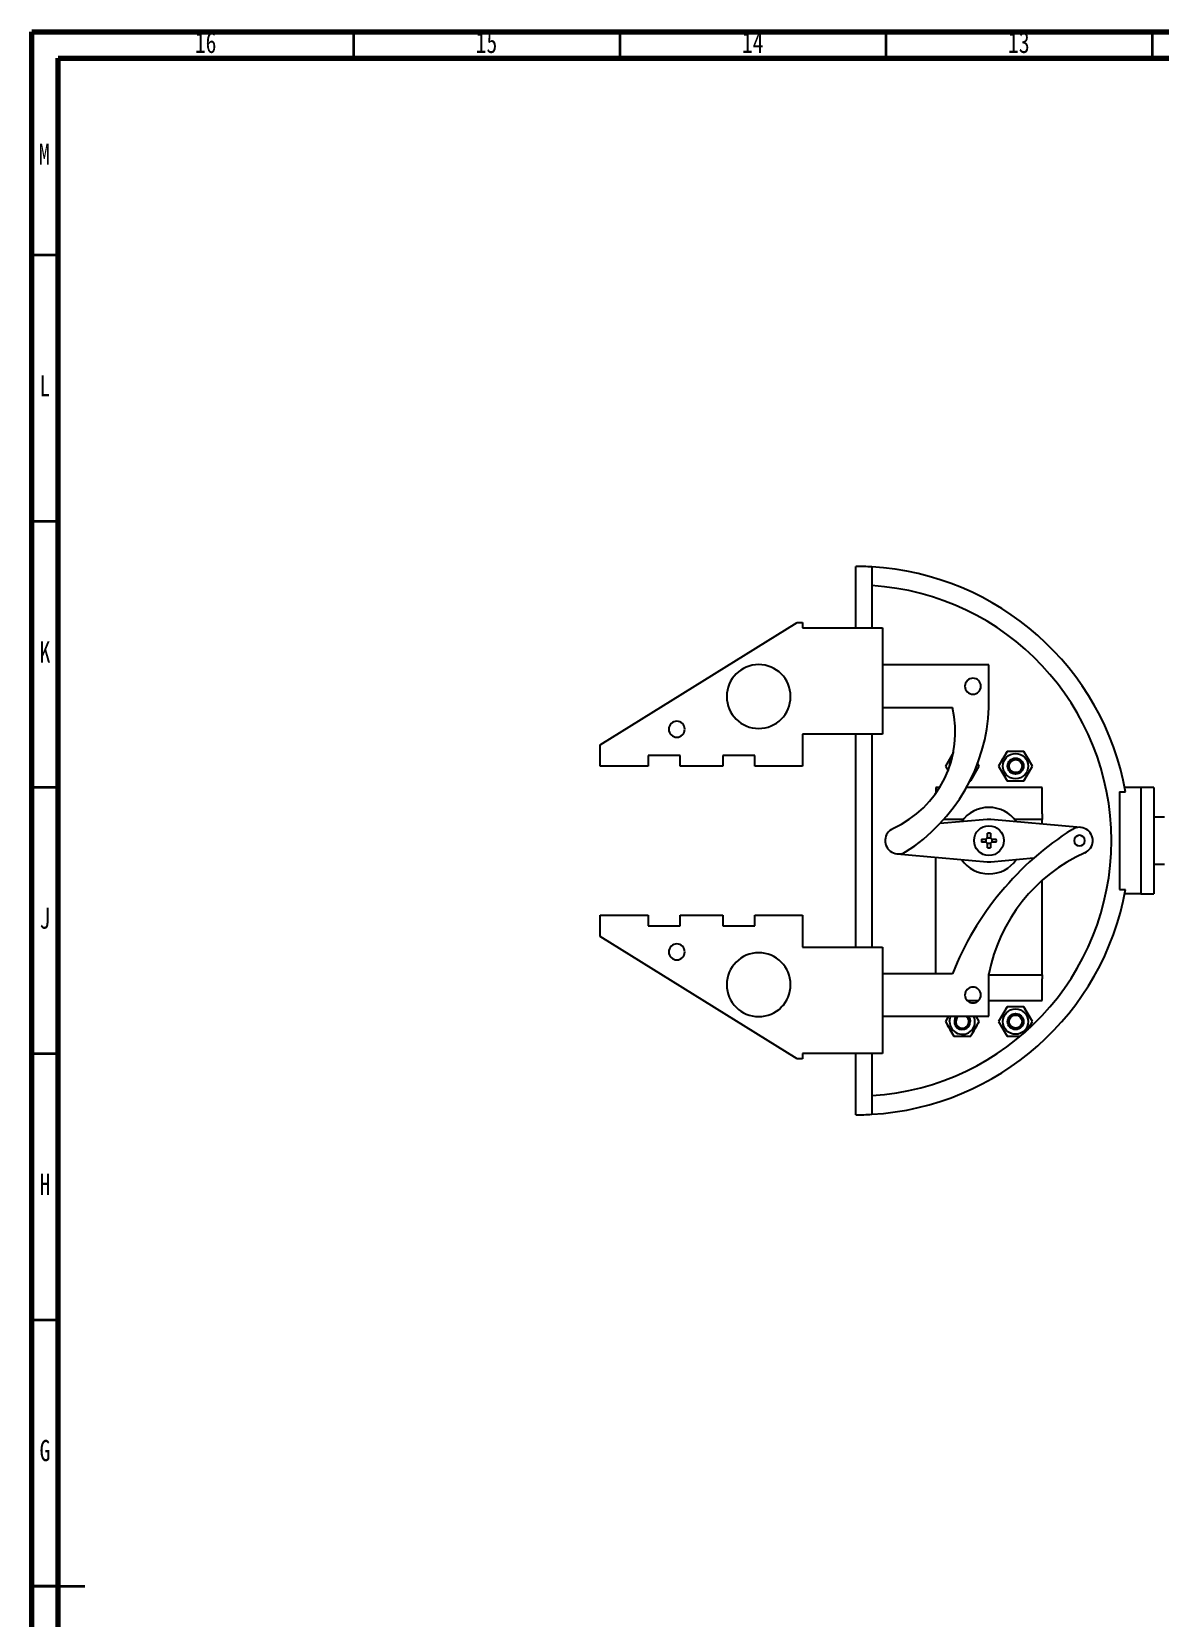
# Model space of a CAD drawing. Header units: millimetres. Extents: x 15 to 836, y 5 to 589.
# Drawn here: x 15 to 226.8, y 291.2 to 589 of the extents above; entities that cross this region are included whole.
import ezdxf

# ---------------------------------------------------------------- set-up
doc = ezdxf.new("R2010")
doc.units = ezdxf.units.MM
doc.styles.add('SLDTEXTSTYLE0', font='TXT', dxfattribs={"width": 0.75})

msp = doc.modelspace()

# ---------------------------------------------------------------- linework, layer by layer
at = {"color": 7, "linetype": 'Continuous', "lineweight": 70}
for p, q in [((15, 5), (15, 589)), ((15, 589), (836, 589)), ((20, 10), (20, 584)), ((20, 584), (831, 584))]:
    msp.add_line(p, q, dxfattribs=at)
at = {"color": 7, "linetype": 'Continuous', "lineweight": 35}
for p, q in [((75.5, 584), (75.5, 589)), ((125.5, 584), (125.5, 589)), ((175.5, 584), (175.5, 589)), ((225.5, 584), (225.5, 589)), ((20, 547), (15, 547)), ((20, 497), (15, 497)), ((20, 447), (15, 447)), ((20, 397), (15, 397)), ((20, 347), (15, 347)), ((15, 297), (25, 297)), ((20, 297), (15, 297))]:
    msp.add_line(p, q, dxfattribs=at)
at = {"color": 7, "linetype": 'Continuous', "lineweight": 25}
for p, q in [((169.8, 477.05), (169.8, 488.55)), ((172.8, 488.47), (172.8, 477.05)), ((121.8, 455.05), (158.8, 478.05)), ((158.8, 478.05), (159.8, 478.05)), ((159.8, 478.05), (159.8, 477.05)), ((159.8, 477.05), (174.8, 477.05)), ((174.8, 477.05), (174.8, 470.05)), ((174.8, 470.05), (174.8, 462.05)), ((194.8, 470.05), (174.8, 470.05)), ((194.8, 462.05), (194.8, 470.05)), ((174.8, 462.05), (187.94, 462.05)), ((174.8, 462.05), (174.8, 457.05)), ((174.8, 457.05), (159.8, 457.05)), ((159.8, 457.05), (159.8, 451.05)), ((169.8, 417.05), (169.8, 457.05)), ((172.8, 457.05), (172.8, 417.05)), ((121.8, 451.05), (121.8, 455.05)), ((136.8, 453.05), (130.8, 453.05)), ((130.8, 453.05), (130.8, 451.05)), ((136.8, 451.05), (136.8, 453.05)), ((150.8, 453.05), (144.8, 453.05)), ((144.8, 453.05), (144.8, 451.05)), ((150.8, 451.05), (150.8, 453.05)), ((188.13, 453.66), (186.62, 451.05)), ((198.21, 453.8), (196.62, 451.05)), ((201.38, 453.8), (198.21, 453.8)), ((202.97, 451.05), (201.38, 453.8)), ((130.8, 451.05), (121.8, 451.05)), ((144.8, 451.05), (136.8, 451.05)), ((159.8, 451.05), (150.8, 451.05)), ((186.62, 451.05), (187.12, 450.19)), ((191.38, 448.3), (192.97, 451.05)), ((192.97, 451.05), (192.68, 451.57)), ((196.62, 451.05), (198.21, 448.3)), ((201.38, 448.3), (202.97, 451.05)), ((185.56, 447.05), (184.8, 447.05)), ((184.8, 447.05), (184.8, 445.9)), ((204.8, 447.05), (190.59, 447.05)), ((191.25, 448.3), (191.38, 448.3)), ((198.21, 448.3), (201.38, 448.3)), ((204.8, 442.09), (204.8, 447.05)), ((223.3, 447.05), (220.32, 447.05)), ((225.8, 447.05), (223.3, 447.05)), ((223.3, 447.05), (223.3, 427.05)), ((225.8, 447.05), (225.8, 427.05)), ((219.3, 446.22), (220.47, 446.22)), ((219.3, 446.22), (219.3, 427.89)), ((194.44, 441.04), (185.6, 440.26)), ((189.99, 441.05), (186.34, 441.05)), ((212.02, 439.54), (195.15, 441.04)), ((204.8, 441.05), (199.6, 441.05)), ((204.8, 442.09), (204.8, 441.05)), ((204.8, 440.18), (204.8, 441.05)), ((227.8, 441.45), (225.8, 441.45)), ((194.5, 437.65), (194.5, 438.44)), ((195.1, 438.44), (195.1, 437.65)), ((193.41, 437.35), (194.2, 437.35)), ((194.2, 436.75), (193.41, 436.75)), ((194.27, 436.75), (194.27, 437.36)), ((194.49, 437.58), (195.1, 437.58)), ((195.1, 436.52), (194.49, 436.52)), ((194.5, 435.67), (194.5, 436.45)), ((195.1, 436.45), (195.1, 435.67)), ((195.33, 437.36), (195.33, 436.75)), ((195.4, 437.35), (196.18, 437.35)), ((196.18, 436.75), (195.4, 436.75)), ((177.58, 434.56), (194.44, 433.07)), ((184.8, 412.05), (184.8, 433.92)), ((195.15, 433.07), (203.26, 433.79)), ((225.8, 432.65), (227.8, 432.65)), ((204.8, 411.82), (204.8, 429.59)), ((219.3, 427.89), (220.47, 427.89)), ((223.3, 427.05), (220.32, 427.05)), ((223.3, 427.05), (225.8, 427.05)), ((121.8, 419.05), (121.8, 423.05)), ((121.8, 423.05), (130.8, 423.05)), ((130.8, 423.05), (130.8, 421.05)), ((136.8, 421.05), (136.8, 423.05)), ((136.8, 423.05), (144.8, 423.05)), ((144.8, 423.05), (144.8, 421.05)), ((150.8, 421.05), (150.8, 423.05)), ((150.8, 423.05), (159.8, 423.05)), ((159.8, 423.05), (159.8, 417.05)), ((130.8, 421.05), (136.8, 421.05)), ((144.8, 421.05), (150.8, 421.05)), ((158.8, 396.05), (121.8, 419.05)), ((159.8, 417.05), (174.8, 417.05)), ((174.8, 417.05), (174.8, 412.05)), ((174.8, 412.05), (174.8, 404.05)), ((187.94, 412.05), (174.8, 412.05)), ((194.8, 404.05), (194.8, 412.05)), ((194.8, 411.82), (204.8, 411.82)), ((204.8, 411.82), (204.8, 411.11)), ((204.8, 407.05), (204.8, 411.11)), ((190.68, 407.05), (192.91, 407.05)), ((194.8, 407.05), (204.8, 407.05)), ((198.21, 405.8), (196.62, 403.05)), ((201.38, 405.8), (198.21, 405.8)), ((202.97, 403.05), (201.38, 405.8)), ((174.8, 404.05), (194.8, 404.05)), ((174.8, 404.05), (174.8, 397.05)), ((187.2, 404.05), (186.62, 403.05)), ((187.16, 403.99), (186.62, 403.05)), ((186.62, 403.05), (188.21, 400.3)), ((191.38, 400.3), (192.97, 403.05)), ((192.97, 403.05), (192.39, 404.05)), ((192.97, 403.05), (192.4, 404.05)), ((196.62, 403.05), (198.21, 400.3)), ((202.11, 401.56), (202.97, 403.05)), ((188.21, 400.3), (191.38, 400.3)), ((198.21, 400.3), (200.67, 400.3)), ((174.8, 397.05), (159.8, 397.05)), ((159.8, 397.05), (159.8, 396.05)), ((169.8, 385.55), (169.8, 397.05)), ((172.8, 397.05), (172.8, 385.64)), ((159.8, 396.05), (158.8, 396.05))]:
    msp.add_line(p, q, dxfattribs=at)
at = {"color": 7, "linetype": 'Continuous', "lineweight": 25, "flags": 128}
for points in [[(187.42, 451.05), (187.54, 451.79), (187.84, 452.4)], [(187.42, 403.05), (187.54, 403.79), (187.64, 404.05)], [(190.91, 404.05), (191.18, 403.63), (191.3, 403.05)]]:
    msp.add_lwpolyline(points, dxfattribs=at)
at = {"color": 7, "linetype": 'Continuous', "lineweight": 25}
for centre, radius in [((199.8, 451.05), 2.38), ((199.8, 451.05), 1.5), ((199.8, 451.05), 1.32), ((199.8, 451.05), 1.23), ((194.8, 437.05), 2.8), ((199.8, 403.05), 2.38), ((199.8, 403.05), 1.5), ((199.8, 403.05), 1.32), ((199.8, 403.05), 1.23)]:
    msp.add_circle(centre, radius, dxfattribs=at)
for centre, radius, start, end in [((169.8, 437.05), 51.5, 86.6605, 90), ((169.8, 437.05), 51.5, 10.2512, 86.6605), ((169.8, 437.05), 48, 273.5833, 86.4167), ((151.55, 464.12), 6, 0, 180), ((191.8, 466.05), 1.5, 90, 270), ((191.8, 466.05), 1.5, 270, 90), ((151.55, 464.12), 6, 180, 0), ((168.67, 457.42), 19.81, 294.136, 13.5316), ((161.2, 463.39), 33.63, 302.2301, 357.7319), ((136.17, 457.97), 1.5, 0, 180), ((136.17, 457.97), 1.5, 180, 0), ((194.8, 437.05), 6.25, 34.7297, 145.2703), ((194.8, 437.05), 4, 84.9379, 95.0621), ((177.8, 437.05), 2.5, 114.136, 302.2301), ((240.8, 391.05), 56.88, 122.2301, 158.3309), ((194.8, 428.74), 9.7, 88.2277, 91.7723), ((211.8, 437.05), 2.5, 294.136, 122.2301), ((211.8, 437.05), 1, 90, 270), ((211.8, 437.05), 1, 270, 90), ((203.1, 437.05), 9.7, 178.2268, 181.7732), ((194.8, 445.37), 9.7, 268.2277, 271.7723), ((186.49, 437.05), 9.7, 358.2268, 1.7732), ((194.8, 437.05), 6.25, 214.7297, 325.2703), ((194.8, 437.05), 4, 264.9379, 275.0621), ((225.68, 406.06), 31.46, 114.136, 169.0152), ((169.8, 437.05), 51.5, 273.3395, 349.7488), ((136.17, 416.14), 1.5, 0, 180), ((136.17, 416.14), 1.5, 180, 0), ((151.55, 409.99), 6, 0, 180), ((151.55, 409.99), 6, 180, 0), ((191.8, 408.05), 1.5, 90, 270), ((191.8, 408.05), 1.5, 270, 90), ((189.8, 403.05), 2.38, 180, 24.9011), ((189.8, 403.05), 1.5, 138.1897, 0), ((189.8, 403.05), 1.32, 130.967, 180), ((189.8, 403.05), 1.32, 180, 49.033), ((189.8, 403.05), 1.23, 125.5766, 0), ((189.8, 403.05), 1.23, 0, 54.4234), ((169.8, 437.05), 51.5, 270, 273.3395)]:
    msp.add_arc(centre, radius, start, end, dxfattribs=at)
for points, knots in [([(198.21, 453.8), (197.92, 453.31), (197.39, 452.39), (196.87, 451.48), (196.62, 451.05)], [0, 0, 0, 0, 0.5346913, 1, 1, 1, 1]), ([(201.38, 453.8), (201.01, 453.8), (200.11, 453.8), (199.01, 453.8), (198.35, 453.8), (198.21, 453.8)], [0, 0, 0, 0, 0.360261, 0.863558, 1, 1, 1, 1]), ([(202.97, 451.05), (202.69, 451.55), (202.16, 452.46), (201.63, 453.38), (201.38, 453.8)], [0, 0, 0, 0, 0.534692, 1, 1, 1, 1]), ([(196.62, 451.05), (196.9, 450.56), (197.43, 449.64), (197.96, 448.73), (198.21, 448.3)], [0, 0, 0, 0, 0.534691, 1, 1, 1, 1]), ([(201.38, 448.3), (201.67, 448.8), (202.2, 449.71), (202.73, 450.63), (202.97, 451.05)], [0, 0, 0, 0, 0.534691, 1, 1, 1, 1]), ([(198.21, 448.3), (198.35, 448.3), (199.01, 448.3), (200.11, 448.3), (201.01, 448.3), (201.38, 448.3)], [0, 0, 0, 0, 0.136442, 0.639739, 1, 1, 1, 1]), ([(194.2, 437.35), (194.23, 437.36), (194.3, 437.36), (194.39, 437.42), (194.45, 437.49), (194.49, 437.57), (194.49, 437.63), (194.5, 437.65)], [0, 0, 0, 0, 0.213496, 0.42707, 0.638957, 0.850112, 1, 1, 1, 1]), ([(194.5, 436.45), (194.49, 436.49), (194.49, 436.55), (194.44, 436.64), (194.36, 436.71), (194.28, 436.75), (194.22, 436.75), (194.2, 436.75)], [0, 0, 0, 0, 0.213497, 0.427066, 0.638957, 0.850112, 1, 1, 1, 1]), ([(195.1, 437.65), (195.1, 437.62), (195.11, 437.55), (195.16, 437.46), (195.23, 437.4), (195.32, 437.36), (195.37, 437.36), (195.4, 437.35)], [0, 0, 0, 0, 0.213498, 0.427067, 0.638959, 0.850115, 1, 1, 1, 1]), ([(195.4, 436.75), (195.36, 436.75), (195.3, 436.74), (195.21, 436.69), (195.14, 436.62), (195.1, 436.53), (195.1, 436.48), (195.1, 436.45)], [0, 0, 0, 0, 0.213493, 0.427065, 0.638956, 0.850112, 1, 1, 1, 1]), ([(198.21, 405.8), (197.92, 405.31), (197.39, 404.39), (196.87, 403.48), (196.62, 403.05)], [0, 0, 0, 0, 0.5346912, 1, 1, 1, 1]), ([(201.38, 405.8), (201.01, 405.8), (200.11, 405.8), (199.01, 405.8), (198.35, 405.8), (198.21, 405.8)], [0, 0, 0, 0, 0.360261, 0.863558, 1, 1, 1, 1]), ([(202.97, 403.05), (202.69, 403.55), (202.16, 404.46), (201.63, 405.38), (201.38, 405.8)], [0, 0, 0, 0, 0.534691, 1, 1, 1, 1]), ([(186.62, 403.05), (186.9, 402.56), (187.43, 401.64), (187.96, 400.73), (188.21, 400.3)], [0, 0, 0, 0, 0.534691, 1, 1, 1, 1]), ([(191.38, 400.3), (191.67, 400.8), (192.2, 401.71), (192.73, 402.63), (192.97, 403.05)], [0, 0, 0, 0, 0.534691, 1, 1, 1, 1]), ([(196.62, 403.05), (196.9, 402.56), (197.43, 401.64), (197.96, 400.73), (198.21, 400.3)], [0, 0, 0, 0, 0.534691, 1, 1, 1, 1]), ([(202.17, 401.67), (202.19, 401.7), (202.46, 402.17), (202.73, 402.63), (202.97, 403.05)], [0, 0, 0, 0, 0.080106, 1, 1, 1, 1]), ([(188.21, 400.3), (188.35, 400.3), (189.01, 400.3), (190.11, 400.3), (191.01, 400.3), (191.38, 400.3)], [0, 0, 0, 0, 0.136442, 0.63974, 1, 1, 1, 1]), ([(198.21, 400.3), (198.35, 400.3), (199.01, 400.3), (199.8, 400.3), (200.42, 400.3), (200.5, 400.3)], [0, 0, 0, 0, 0.189477, 0.888408, 1, 1, 1, 1])]:
    msp.add_open_spline(points, degree=3, knots=knots, dxfattribs=at)

# ---------------------------------------------------------------- texts
at = {"color": 7, "linetype": 'Continuous', "lineweight": 0, "attachment_point": 2, "style": 'SLDTEXTSTYLE0'}
for s, insert, char_height in [('16', (47.67, 588.97), 3.969), ('15', (100.42, 588.97), 3.969), ('14', (150.42, 588.97), 3.969), ('13', (200.42, 588.97), 3.969), ('M', (17.36, 567.97), 3.97), ('L', (17.45, 524.47), 3.97), ('K', (17.49, 474.47), 3.97), ('J', (17.47, 424.47), 3.97), ('H', (17.49, 374.47), 3.97), ('G', (17.49, 324.47), 3.97)]:
    msp.add_mtext(s, dxfattribs=dict(at, insert=insert, char_height=char_height))

doc.saveas('drawing.dxf')
